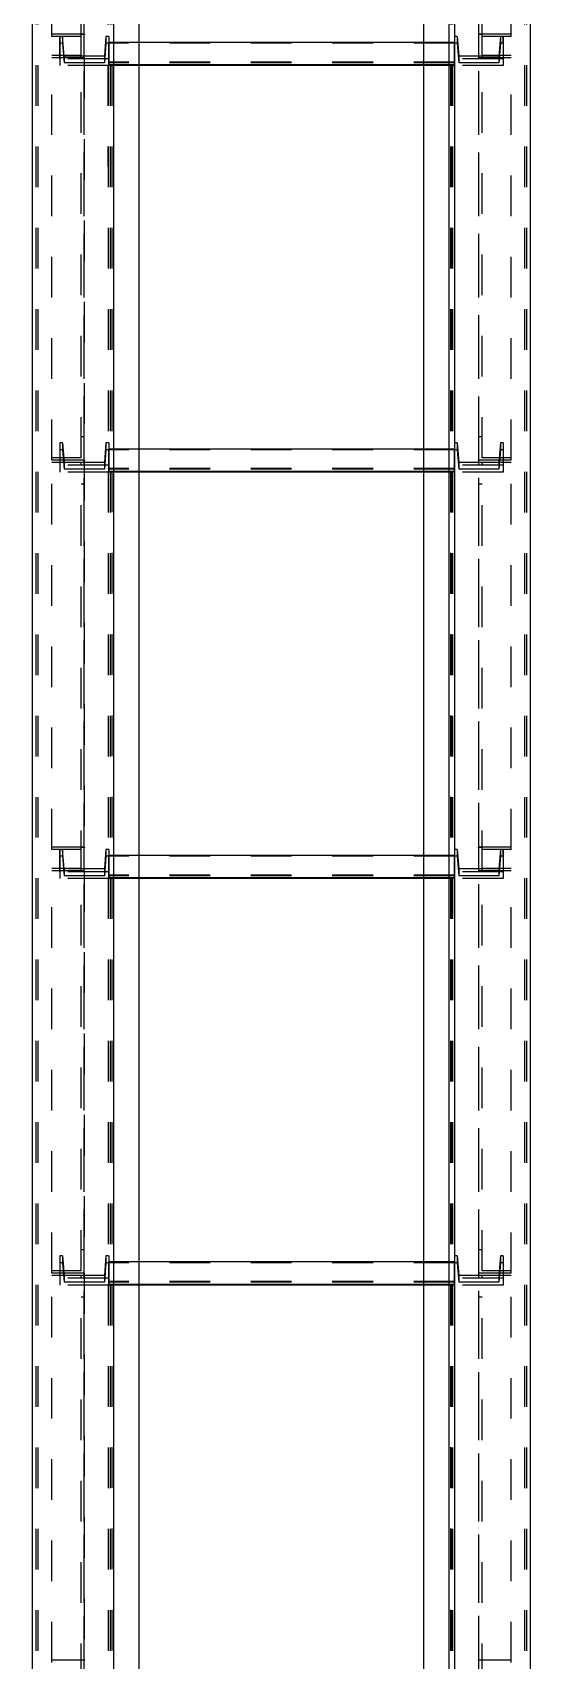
# Model space of a CAD drawing. Header units: millimetres. Extents: x 149919 to 150445, y 136651 to 136866.
# Drawn here: x 150231.973 to 150233.197, y 136760.151 to 136764.156 of the extents above; entities that cross this region are included whole.
import ezdxf

# ---------------------------------------------------------------- set-up
doc = ezdxf.new("R2010")
doc.units = ezdxf.units.MM
doc.header["$LTSCALE"] = 0.25
for name, pattern in [('XKITLINE00', [0]), ('XKITLINE02', [4, 2, -2]), ('XKITLINE03', [6, 3, -1, 1, -1])]:
    doc.linetypes.add(name, pattern=pattern)

# ---------------------------------------------------------------- blocks, each defined once
blk = doc.blocks.new('çatıı')
at = {"color": 1, "linetype": 'XKITLINE03'}
for p, q in [((9028.63, 10818.82), (9028.63, 12467.2)), ((9125.61, 10818.82), (9125.61, 12467.2)), ((9034.61, 10820.27), (9034.61, 12460.27)), ((9119.61, 12460.27), (9119.61, 10820.27)), ((9028.63, 11473.1), (9028.63, 11377.9)), ((9125.61, 11377.9), (9125.61, 11473.1)), ((9028.63, 11372.09), (9028.63, 11273.12)), ((9034.63, 11371.85), (9034.63, 11370.18)), ((9119.61, 11370.36), (9034.63, 11370.36)), ((9119.61, 11370.18), (9119.61, 11371.85)), ((9125.61, 11273.12), (9125.61, 11372.09)), ((9028.63, 11273.12), (9028.63, 11177.92)), ((9125.61, 11177.92), (9125.61, 11273.12)), ((9034.63, 11271.86), (9034.63, 11270.19)), ((9119.61, 11270.37), (9034.63, 11270.37)), ((9119.61, 11270.19), (9119.61, 11271.86)), ((9028.63, 11172.11), (9028.63, 11073.14)), ((9034.63, 11171.87), (9034.63, 11170.2)), ((9119.61, 11170.38), (9034.63, 11170.38)), ((9119.61, 11170.2), (9119.61, 11171.87)), ((9125.61, 11073.14), (9125.61, 11172.11)), ((9028.63, 11073.14), (9028.63, 10977.95)), ((9125.61, 10977.95), (9125.61, 11073.14)), ((9034.63, 11071.88), (9034.63, 11070.21)), ((9119.61, 11070.39), (9034.63, 11070.39)), ((9119.61, 11070.21), (9119.61, 11071.88))]:
    blk.add_line(p, q, dxfattribs=at)
at = {"color": 116, "linetype": 'XKITLINE02', "true_color": 0x136734}
for p, q in [((9016.78, 10820.27), (9016.78, 12463.6)), ((9017.31, 10820.27), (9017.31, 12463.8)), ((9034.55, 10820.27), (9034.54, 12463.8)), ((9035.08, 10820.27), (9035.08, 12463.6)), ((9035.93, 10837.88), (9035.93, 12463.6)), ((9119.16, 10820.27), (9119.16, 12463.6)), ((9119.69, 10820.27), (9119.69, 12463.8)), ((9136.93, 10820.27), (9136.92, 12463.8)), ((9137.46, 10820.27), (9137.46, 12463.6)), ((9034.61, 10820.27), (9034.61, 12460.57)), ((9035.46, 10820.3), (9035.46, 12460.55)), ((9042.11, 10820.56), (9042.11, 12460.56)), ((9112.11, 10824.41), (9112.11, 12460.56)), ((9118.76, 10820.3), (9118.76, 12460.55)), ((9119.61, 10820.27), (9119.61, 12460.57)), ((9138.31, 10840.75), (9138.31, 12421.84)), ((9015.93, 10887.1), (9015.93, 12350.28)), ((9118.76, 12350.28), (9118.76, 10820.3)), ((9119.61, 12350.28), (9119.61, 10820.27)), ((9020.63, 11377.31), (9020.63, 11473.1)), ((9028.63, 11372), (9028.63, 11473.1)), ((9125.61, 11372), (9125.61, 11473.1)), ((9133.61, 11377.31), (9133.61, 11473.1)), ((9027.83, 11372), (9027.83, 11472.51)), ((9126.41, 11372), (9126.41, 11472.51)), ((9028.63, 11377.9), (9020.63, 11377.9)), ((9027.83, 11377.31), (9020.63, 11377.31)), ((9023.31, 11377.35), (9022.63, 11377.35)), ((9022.63, 11371.85), (9022.63, 11377.35)), ((9022.63, 11377.35), (9022.63, 11375.68)), ((9023.69, 11372.55), (9023.31, 11377.35)), ((9023.31, 11377.35), (9023.31, 11375.68)), ((9028.63, 11377.81), (9027.83, 11377.81)), ((9027.83, 11273.69), (9027.83, 11377.81)), ((9028.63, 11273.12), (9028.63, 11377.81)), ((9033.95, 11377.35), (9033.57, 11372.55)), ((9034.63, 11377.35), (9033.95, 11377.35)), ((9033.95, 11377.35), (9033.95, 11375.68)), ((9034.63, 11377.35), (9034.63, 11371.85)), ((9034.63, 11377.35), (9034.63, 11375.68)), ((9119.61, 11377.35), (9119.61, 11375.68)), ((9119.61, 11377.35), (9119.61, 11371.85)), ((9120.29, 11377.35), (9119.61, 11377.35)), ((9120.29, 11377.35), (9120.29, 11375.68)), ((9120.29, 11377.35), (9120.67, 11372.55)), ((9133.61, 11377.9), (9125.61, 11377.9)), ((9125.61, 11273.12), (9125.61, 11377.81)), ((9126.41, 11377.81), (9125.61, 11377.81)), ((9126.41, 11273.69), (9126.41, 11377.81)), ((9133.61, 11377.31), (9126.41, 11377.31)), ((9130.93, 11377.35), (9130.55, 11372.55)), ((9130.93, 11377.35), (9130.93, 11375.68)), ((9131.61, 11377.35), (9130.93, 11377.35)), ((9131.61, 11375.68), (9131.61, 11377.35)), ((9131.61, 11377.31), (9131.61, 11371.85)), ((9027.83, 11372.66), (9020.63, 11372.66)), ((9020.63, 11273.12), (9020.63, 11372.66)), ((9023.31, 11375.68), (9022.63, 11375.68)), ((9022.63, 11375.68), (9022.63, 11370.18)), ((9023.31, 11375.68), (9023.69, 11370.88)), ((9033.95, 11375.68), (9033.57, 11370.88)), ((9034.63, 11375.68), (9033.95, 11375.68)), ((9034.63, 11370.18), (9034.63, 11375.86)), ((9042.11, 11375.86), (9034.63, 11375.86)), ((9119.61, 11375.85), (9034.63, 11375.85)), ((9119.61, 11375.69), (9034.63, 11375.69)), ((9119.61, 11375.68), (9034.63, 11375.68)), ((9034.63, 11375.68), (9034.63, 11370.18)), ((9119.61, 11375.86), (9112.11, 11375.86)), ((9119.61, 11370.18), (9119.61, 11375.86)), ((9119.61, 11375.68), (9119.61, 11370.18)), ((9120.29, 11375.68), (9119.61, 11375.68)), ((9120.29, 11375.68), (9120.67, 11370.88)), ((9133.61, 11372.66), (9126.41, 11372.66)), ((9130.93, 11375.68), (9130.55, 11370.88)), ((9131.61, 11375.68), (9130.93, 11375.68)), ((9131.61, 11375.68), (9131.61, 11370.18)), ((9133.61, 11273.12), (9133.61, 11372.66)), ((9028.63, 11372.09), (9020.63, 11372.09)), ((9034.63, 11371.85), (9022.63, 11371.85)), ((9022.63, 11371.85), (9022.63, 11370.18)), ((9034.63, 11370.18), (9022.63, 11370.18)), ((9033.57, 11372.55), (9023.69, 11372.55)), ((9023.69, 11372.55), (9023.69, 11370.88)), ((9033.57, 11370.88), (9023.69, 11370.88)), ((9028.63, 11372), (9027.83, 11372)), ((9033.57, 11372.55), (9033.57, 11370.88)), ((9034.63, 11371.85), (9034.63, 11370.18)), ((9119.61, 11371.04), (9034.63, 11371.04)), ((9119.61, 11370.9), (9034.63, 11370.9)), ((9042.11, 11370.36), (9034.63, 11370.36)), ((9042.11, 11370.18), (9034.63, 11370.18)), ((9119.61, 11370.36), (9112.11, 11370.36)), ((9119.61, 11370.18), (9112.11, 11370.18)), ((9119.61, 11371.85), (9119.61, 11370.18)), ((9131.61, 11371.85), (9119.61, 11371.85)), ((9131.61, 11370.18), (9119.61, 11370.18)), ((9120.67, 11372.55), (9120.67, 11370.88)), ((9130.55, 11372.55), (9120.67, 11372.55)), ((9130.55, 11370.88), (9120.67, 11370.88)), ((9133.61, 11372.09), (9125.61, 11372.09)), ((9126.41, 11372), (9125.61, 11372)), ((9130.55, 11372.55), (9130.55, 11370.88)), ((9131.61, 11371.85), (9131.61, 11370.18)), ((9023.31, 11277.36), (9022.63, 11277.36)), ((9022.63, 11277.36), (9022.63, 11271.86)), ((9022.63, 11277.36), (9022.63, 11275.69)), ((9023.31, 11277.36), (9023.69, 11272.56)), ((9023.31, 11277.36), (9023.31, 11275.69)), ((9028.63, 11278.84), (9027.83, 11278.84)), ((9033.95, 11277.36), (9033.57, 11272.56)), ((9034.63, 11277.36), (9033.95, 11277.36)), ((9033.95, 11277.36), (9033.95, 11275.69)), ((9034.63, 11277.36), (9034.63, 11271.86)), ((9034.63, 11277.36), (9034.63, 11275.69)), ((9119.61, 11277.36), (9119.61, 11275.69)), ((9119.61, 11277.36), (9119.61, 11271.86)), ((9120.29, 11277.36), (9119.61, 11277.36)), ((9120.29, 11277.36), (9120.29, 11275.69)), ((9120.29, 11277.36), (9120.67, 11272.56)), ((9126.41, 11278.84), (9125.61, 11278.84)), ((9130.93, 11277.36), (9130.55, 11272.56)), ((9130.93, 11277.36), (9130.93, 11275.69)), ((9131.61, 11277.36), (9130.93, 11277.36)), ((9131.61, 11277.36), (9131.61, 11275.69)), ((9131.61, 11277.36), (9131.61, 11271.86)), ((9027.83, 11273.69), (9020.63, 11273.69)), ((9020.63, 11177.33), (9020.63, 11273.12)), ((9028.63, 11273.12), (9020.63, 11273.12)), ((9028.63, 11273.12), (9020.63, 11273.12)), ((9027.83, 11272.53), (9020.63, 11272.53)), ((9023.31, 11275.69), (9022.63, 11275.69)), ((9022.63, 11275.69), (9022.63, 11270.19)), ((9023.31, 11275.69), (9023.69, 11270.89)), ((9033.57, 11272.56), (9023.69, 11272.56)), ((9023.69, 11272.56), (9023.69, 11270.89)), ((9027.83, 11172.02), (9027.83, 11272.53)), ((9028.63, 11172.02), (9028.63, 11273.12)), ((9033.95, 11275.69), (9033.57, 11270.89)), ((9033.57, 11272.56), (9033.57, 11270.89)), ((9034.63, 11275.69), (9033.95, 11275.69)), ((9034.63, 11270.19), (9034.63, 11275.87)), ((9042.11, 11275.87), (9034.63, 11275.87)), ((9119.61, 11275.86), (9034.63, 11275.86)), ((9119.61, 11275.7), (9034.63, 11275.7)), ((9034.63, 11275.69), (9034.63, 11270.19)), ((9119.61, 11275.69), (9034.63, 11275.69)), ((9119.61, 11275.87), (9112.11, 11275.87)), ((9119.61, 11270.19), (9119.61, 11275.87)), ((9119.61, 11275.69), (9119.61, 11270.19)), ((9120.29, 11275.69), (9119.61, 11275.69)), ((9120.29, 11275.69), (9120.67, 11270.89)), ((9120.67, 11272.56), (9120.67, 11270.89)), ((9130.55, 11272.56), (9120.67, 11272.56)), ((9125.61, 11172.02), (9125.61, 11273.12)), ((9133.61, 11273.12), (9125.61, 11273.12)), ((9133.61, 11273.12), (9125.61, 11273.12)), ((9133.61, 11273.69), (9126.41, 11273.69)), ((9126.41, 11172.02), (9126.41, 11272.53)), ((9133.61, 11272.53), (9126.41, 11272.53)), ((9130.93, 11275.69), (9130.55, 11270.89)), ((9130.55, 11272.56), (9130.55, 11270.89)), ((9131.61, 11275.69), (9130.93, 11275.69)), ((9131.61, 11275.69), (9131.61, 11270.19)), ((9133.61, 11177.33), (9133.61, 11273.12)), ((9034.63, 11271.86), (9022.63, 11271.86)), ((9022.63, 11271.86), (9022.63, 11270.19)), ((9034.63, 11270.19), (9022.63, 11270.19)), ((9033.57, 11270.89), (9023.69, 11270.89)), ((9034.63, 11271.86), (9034.63, 11270.19)), ((9119.61, 11271.05), (9034.63, 11271.05)), ((9119.61, 11270.91), (9034.63, 11270.91)), ((9042.11, 11270.37), (9034.63, 11270.37)), ((9042.11, 11270.19), (9034.63, 11270.19)), ((9119.61, 11270.37), (9112.11, 11270.37)), ((9119.61, 11270.19), (9112.11, 11270.19)), ((9119.61, 11271.86), (9119.61, 11270.19)), ((9131.61, 11271.86), (9119.61, 11271.86)), ((9131.61, 11270.19), (9119.61, 11270.19)), ((9130.55, 11270.89), (9120.67, 11270.89)), ((9131.61, 11271.86), (9131.61, 11270.19)), ((9028.63, 11267.21), (9027.83, 11267.21)), ((9126.41, 11267.21), (9125.61, 11267.21)), ((9028.63, 11177.92), (9020.63, 11177.92)), ((9027.83, 11177.33), (9020.63, 11177.33)), ((9023.31, 11177.37), (9022.63, 11177.37)), ((9022.63, 11171.87), (9022.63, 11177.37)), ((9022.63, 11177.37), (9022.63, 11175.7)), ((9023.69, 11172.57), (9023.31, 11177.37)), ((9023.31, 11177.37), (9023.31, 11175.7)), ((9028.63, 11177.83), (9027.83, 11177.83)), ((9027.83, 11073.71), (9027.83, 11177.83)), ((9028.63, 11073.14), (9028.63, 11177.83)), ((9033.95, 11177.37), (9033.57, 11172.57)), ((9034.63, 11177.37), (9033.95, 11177.37)), ((9033.95, 11177.37), (9033.95, 11175.7)), ((9034.63, 11177.37), (9034.63, 11171.87)), ((9034.63, 11177.37), (9034.63, 11175.7)), ((9119.61, 11177.37), (9119.61, 11175.7)), ((9119.61, 11177.37), (9119.61, 11171.87)), ((9120.29, 11177.37), (9119.61, 11177.37)), ((9120.29, 11177.37), (9120.29, 11175.7)), ((9120.29, 11177.37), (9120.67, 11172.57)), ((9133.61, 11177.92), (9125.61, 11177.92)), ((9125.61, 11073.14), (9125.61, 11177.83)), ((9126.41, 11177.83), (9125.61, 11177.83)), ((9126.41, 11073.71), (9126.41, 11177.83)), ((9133.61, 11177.33), (9126.41, 11177.33)), ((9130.93, 11177.37), (9130.55, 11172.57)), ((9130.93, 11177.37), (9130.93, 11175.7)), ((9131.61, 11177.37), (9130.93, 11177.37)), ((9131.61, 11175.7), (9131.61, 11177.37)), ((9131.61, 11177.33), (9131.61, 11171.87)), ((9027.83, 11172.68), (9020.63, 11172.68)), ((9020.63, 11073.14), (9020.63, 11172.68)), ((9023.31, 11175.7), (9022.63, 11175.7)), ((9022.63, 11175.7), (9022.63, 11170.2)), ((9023.31, 11175.7), (9023.69, 11170.9)), ((9033.57, 11172.57), (9023.69, 11172.57)), ((9023.69, 11172.57), (9023.69, 11170.9)), ((9033.95, 11175.7), (9033.57, 11170.9)), ((9033.57, 11172.57), (9033.57, 11170.9)), ((9034.63, 11175.7), (9033.95, 11175.7)), ((9034.63, 11170.2), (9034.63, 11175.88)), ((9042.11, 11175.88), (9034.63, 11175.88)), ((9119.61, 11175.87), (9034.63, 11175.87)), ((9119.61, 11175.71), (9034.63, 11175.71)), ((9034.63, 11175.7), (9034.63, 11170.2)), ((9119.61, 11175.7), (9034.63, 11175.7)), ((9119.61, 11175.88), (9112.11, 11175.88)), ((9119.61, 11170.2), (9119.61, 11175.88)), ((9119.61, 11175.7), (9119.61, 11170.2)), ((9120.29, 11175.7), (9119.61, 11175.7)), ((9120.29, 11175.7), (9120.67, 11170.9)), ((9120.67, 11172.57), (9120.67, 11170.9)), ((9130.55, 11172.57), (9120.67, 11172.57)), ((9133.61, 11172.68), (9126.41, 11172.68)), ((9130.93, 11175.7), (9130.55, 11170.9)), ((9130.55, 11172.57), (9130.55, 11170.9)), ((9131.61, 11175.7), (9130.93, 11175.7)), ((9131.61, 11175.7), (9131.61, 11170.2)), ((9133.61, 11073.14), (9133.61, 11172.68)), ((9028.63, 11172.11), (9020.63, 11172.11)), ((9034.63, 11171.87), (9022.63, 11171.87)), ((9022.63, 11171.87), (9022.63, 11170.2)), ((9034.63, 11170.2), (9022.63, 11170.2)), ((9033.57, 11170.9), (9023.69, 11170.9)), ((9028.63, 11172.02), (9027.83, 11172.02)), ((9034.63, 11171.87), (9034.63, 11170.2)), ((9119.61, 11171.06), (9034.63, 11171.06)), ((9119.61, 11170.92), (9034.63, 11170.92)), ((9042.11, 11170.38), (9034.63, 11170.38)), ((9042.11, 11170.2), (9034.63, 11170.2)), ((9119.61, 11170.38), (9112.11, 11170.38)), ((9119.61, 11170.2), (9112.11, 11170.2)), ((9119.61, 11171.87), (9119.61, 11170.2)), ((9131.61, 11171.87), (9119.61, 11171.87)), ((9131.61, 11170.2), (9119.61, 11170.2)), ((9130.55, 11170.9), (9120.67, 11170.9)), ((9133.61, 11172.11), (9125.61, 11172.11)), ((9126.41, 11172.02), (9125.61, 11172.02)), ((9131.61, 11171.87), (9131.61, 11170.2)), ((9023.31, 11077.38), (9022.63, 11077.38)), ((9022.63, 11077.38), (9022.63, 11071.88)), ((9022.63, 11077.38), (9022.63, 11075.71)), ((9023.31, 11077.38), (9023.69, 11072.58)), ((9023.31, 11077.38), (9023.31, 11075.71)), ((9028.63, 11078.86), (9027.83, 11078.86)), ((9033.95, 11077.38), (9033.57, 11072.58)), ((9034.63, 11077.38), (9033.95, 11077.38)), ((9033.95, 11077.38), (9033.95, 11075.71)), ((9034.63, 11077.38), (9034.63, 11071.88)), ((9034.63, 11077.38), (9034.63, 11075.71)), ((9119.61, 11077.38), (9119.61, 11075.71)), ((9119.61, 11077.38), (9119.61, 11071.88)), ((9120.29, 11077.38), (9119.61, 11077.38)), ((9120.29, 11077.38), (9120.29, 11075.71)), ((9120.29, 11077.38), (9120.67, 11072.58)), ((9126.41, 11078.86), (9125.61, 11078.86)), ((9130.93, 11077.38), (9130.55, 11072.58)), ((9130.93, 11077.38), (9130.93, 11075.71)), ((9131.61, 11077.38), (9130.93, 11077.38)), ((9131.61, 11077.38), (9131.61, 11075.71)), ((9131.61, 11077.38), (9131.61, 11071.88)), ((9027.83, 11073.71), (9020.63, 11073.71)), ((9020.63, 10977.35), (9020.63, 11073.14)), ((9028.63, 11073.14), (9020.63, 11073.14)), ((9028.63, 11073.14), (9020.63, 11073.14)), ((9027.83, 11072.55), (9020.63, 11072.55)), ((9023.31, 11075.71), (9022.63, 11075.71)), ((9022.63, 11075.71), (9022.63, 11070.21)), ((9023.31, 11075.71), (9023.69, 11070.91)), ((9033.57, 11072.58), (9023.69, 11072.58)), ((9023.69, 11072.58), (9023.69, 11070.91)), ((9027.83, 10972.04), (9027.83, 11072.55)), ((9028.63, 10972.04), (9028.63, 11073.14)), ((9033.95, 11075.71), (9033.57, 11070.91)), ((9033.57, 11072.58), (9033.57, 11070.91)), ((9034.63, 11075.71), (9033.95, 11075.71)), ((9034.63, 11070.21), (9034.63, 11075.89)), ((9042.11, 11075.89), (9034.63, 11075.89)), ((9119.61, 11075.88), (9034.63, 11075.88)), ((9119.61, 11075.72), (9034.63, 11075.72)), ((9034.63, 11075.71), (9034.63, 11070.21)), ((9119.61, 11075.71), (9034.63, 11075.71)), ((9119.61, 11075.89), (9112.11, 11075.89)), ((9119.61, 11070.21), (9119.61, 11075.89)), ((9119.61, 11075.71), (9119.61, 11070.21)), ((9120.29, 11075.71), (9119.61, 11075.71)), ((9120.29, 11075.71), (9120.67, 11070.91)), ((9120.67, 11072.58), (9120.67, 11070.91)), ((9130.55, 11072.58), (9120.67, 11072.58)), ((9125.61, 10972.04), (9125.61, 11073.14)), ((9133.61, 11073.14), (9125.61, 11073.14)), ((9133.61, 11073.14), (9125.61, 11073.14)), ((9133.61, 11073.71), (9126.41, 11073.71)), ((9126.41, 10972.04), (9126.41, 11072.55)), ((9133.61, 11072.55), (9126.41, 11072.55)), ((9130.93, 11075.71), (9130.55, 11070.91)), ((9130.55, 11072.58), (9130.55, 11070.91)), ((9131.61, 11075.71), (9130.93, 11075.71)), ((9131.61, 11075.71), (9131.61, 11070.21)), ((9133.61, 10977.35), (9133.61, 11073.14)), ((9034.63, 11071.88), (9022.63, 11071.88)), ((9022.63, 11071.88), (9022.63, 11070.21)), ((9034.63, 11070.21), (9022.63, 11070.21)), ((9033.57, 11070.91), (9023.69, 11070.91)), ((9034.63, 11071.88), (9034.63, 11070.21)), ((9119.61, 11071.08), (9034.63, 11071.08)), ((9119.61, 11070.93), (9034.63, 11070.93)), ((9042.11, 11070.39), (9034.63, 11070.39)), ((9042.11, 11070.21), (9034.63, 11070.21)), ((9119.61, 11070.39), (9112.11, 11070.39)), ((9119.61, 11070.21), (9112.11, 11070.21)), ((9119.61, 11071.88), (9119.61, 11070.21)), ((9131.61, 11071.88), (9119.61, 11071.88)), ((9131.61, 11070.21), (9119.61, 11070.21)), ((9130.55, 11070.91), (9120.67, 11070.91)), ((9131.61, 11071.88), (9131.61, 11070.21)), ((9028.63, 11067.24), (9027.83, 11067.24)), ((9126.41, 11067.24), (9125.61, 11067.24)), ((9028.63, 10977.95), (9020.63, 10977.95)), ((9133.61, 10977.95), (9125.61, 10977.95))]:
    blk.add_line(p, q, dxfattribs=at)
at = {"color": 7, "linetype": 'XKITLINE00'}
for p, q in [((9015.93, 10930.57), (9015.93, 12349.97)), ((9035.93, 10930.57), (9035.93, 12349.97)), ((9042.11, 10930.57), (9042.11, 12349.97)), ((9112.11, 10930.57), (9112.11, 12349.97)), ((9118.31, 10930.57), (9118.31, 12349.97)), ((9138.31, 10930.57), (9138.31, 12349.97)), ((9112.11, 11375.86), (9042.11, 11375.86)), ((9112.11, 11370.36), (9042.11, 11370.36)), ((9112.11, 11370.18), (9042.11, 11370.18)), ((9112.11, 11275.87), (9042.11, 11275.87)), ((9112.11, 11270.37), (9042.11, 11270.37)), ((9112.11, 11270.19), (9042.11, 11270.19)), ((9112.11, 11175.88), (9042.11, 11175.88)), ((9112.11, 11170.38), (9042.11, 11170.38)), ((9112.11, 11170.2), (9042.11, 11170.2)), ((9112.11, 11075.89), (9042.11, 11075.89)), ((9112.11, 11070.39), (9042.11, 11070.39)), ((9112.11, 11070.21), (9042.11, 11070.21))]:
    blk.add_line(p, q, dxfattribs=at)
at = {"color": 1, "linetype": 'XKITLINE00'}
for centre in [(9028.63, 11377.9), (9125.61, 11377.9), (9028.63, 11372.09), (9034.63, 11371.85), (9034.63, 11370.36), (9034.63, 11370.18), (9119.61, 11371.85), (9119.61, 11370.36), (9119.61, 11370.18), (9125.61, 11372.09), (9028.63, 11273.12), (9028.63, 11273.12), (9125.61, 11273.12), (9125.61, 11273.12), (9034.63, 11271.86), (9034.63, 11270.37), (9034.63, 11270.19), (9119.61, 11271.86), (9119.61, 11270.37), (9119.61, 11270.19), (9028.63, 11177.92), (9125.61, 11177.92), (9028.63, 11172.11), (9034.63, 11171.87), (9034.63, 11170.38), (9034.63, 11170.2), (9119.61, 11171.87), (9119.61, 11170.38), (9119.61, 11170.2), (9125.61, 11172.11), (9028.63, 11073.14), (9028.63, 11073.14), (9125.61, 11073.14), (9125.61, 11073.14), (9034.63, 11071.88), (9034.63, 11070.39), (9034.63, 11070.21), (9119.61, 11071.88), (9119.61, 11070.39), (9119.61, 11070.21), (9028.63, 10977.95), (9125.61, 10977.95)]:
    blk.add_circle(centre, 0.05, dxfattribs=at)

msp = doc.modelspace()

# ---------------------------------------------------------------- block references
at = {"xscale": 0.009999943142843078, "yscale": 0.009999943142843078, "zscale": 0.009999943142843078}
msp.add_blockref('çatıı', (150141.8141, 136650.3731), dxfattribs=at)

doc.saveas('drawing.dxf')
